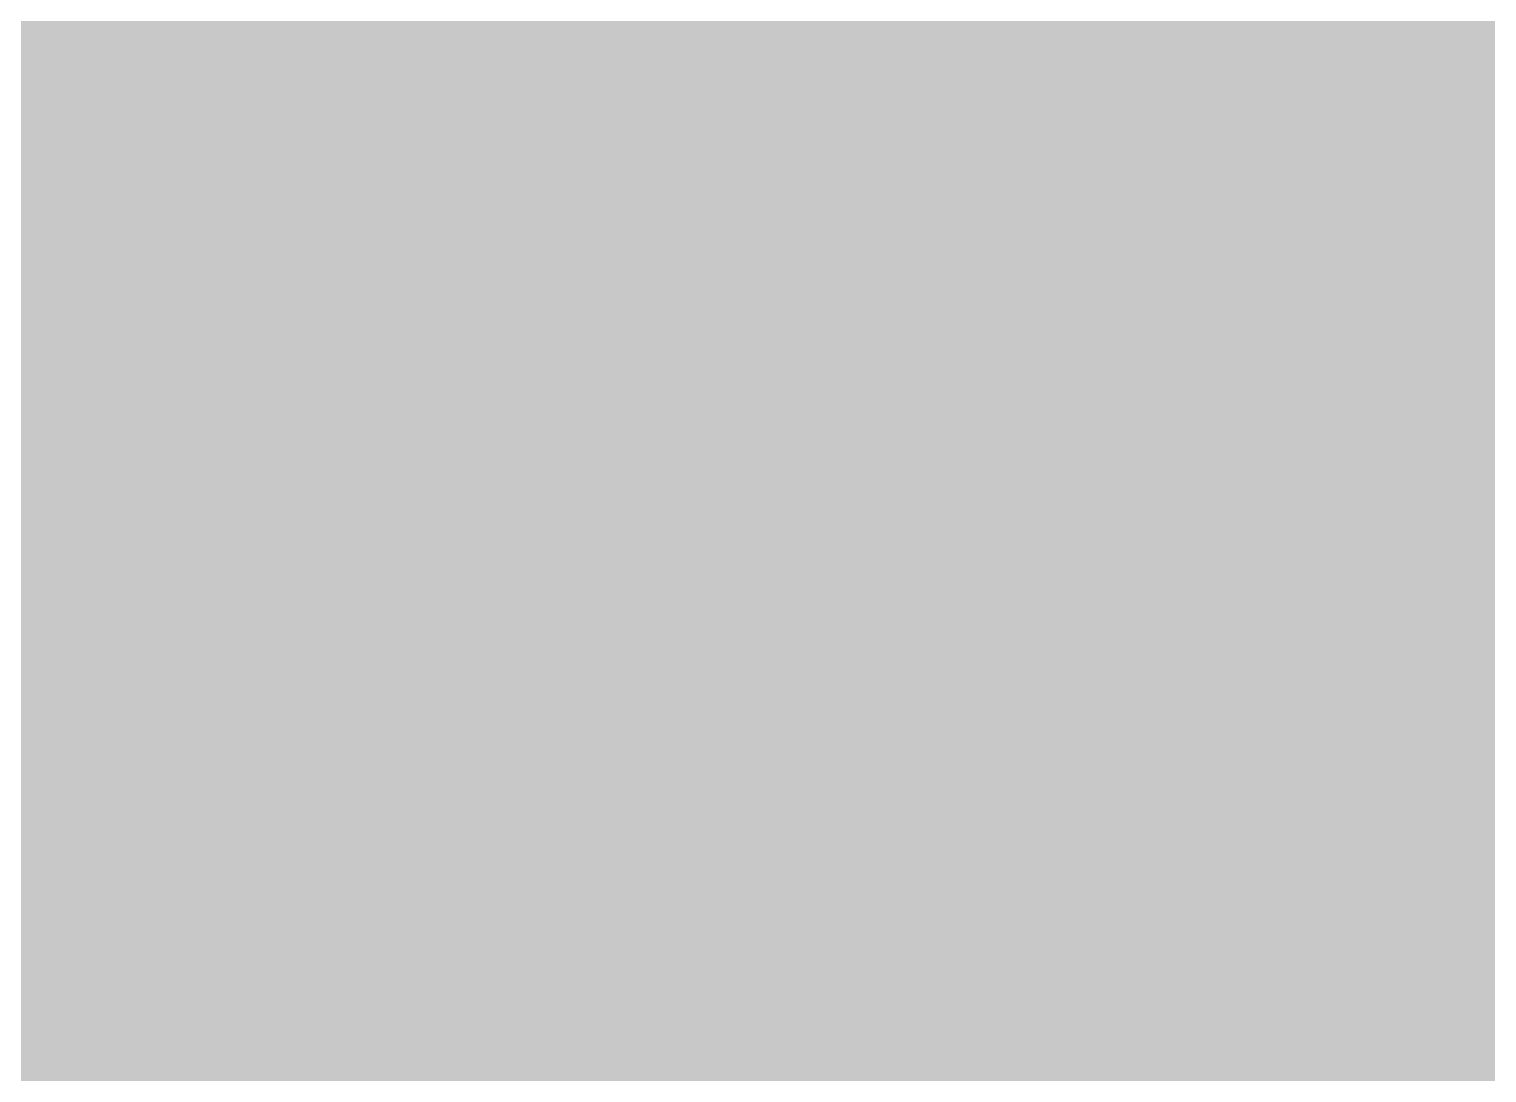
# Model space of a CAD drawing. Header units: inches. Extents: x -2 to 289, y -4 to 187.
# Drawn here: x 113.7073 to 114.0063, y 16.8879 to 17.102 of the extents above; entities that cross this region are included whole.
import ezdxf

# ---------------------------------------------------------------- set-up
doc = ezdxf.new("R2010")
doc.units = ezdxf.units.IN
for name, color, linetype in [('Bottom Layer', 5, 'Continuous'), ('Drill Drawing', 1, 'Continuous'), ('Layer 1', 16, 'Continuous'), ('Layer 2', 76, 'Continuous'), ('Top Layer', 1, 'Continuous'), ('Top Paste', 8, 'Continuous'), ('Top Solder', 216, 'Continuous'), ('Via Holes', 16, 'Continuous')]:
    doc.layers.add(name, color=color, linetype=linetype)

# ---------------------------------------------------------------- blocks, each defined once
blk = doc.blocks.new('20SVPF120M_253')
at = {"layer": 'Top Layer'}
blk.add_hatch(color=1, dxfattribs=at).paths.add_polyline_path([(-4.55, 0.8), (-1.05, 0.8), (-1.05, -0.8), (-4.55, -0.8)])
at = {"layer": 'Top Paste'}
blk.add_hatch(color=8, dxfattribs=at).paths.add_polyline_path([(-4.55, 0.8), (-1.05, 0.8), (-1.05, -0.8), (-4.55, -0.8)])
at = {"layer": 'Top Solder'}
blk.add_hatch(color=216, dxfattribs=at).paths.add_polyline_path([(-4.6516, 0.9016), (-0.9484, 0.9016), (-0.9484, -0.9016), (-4.6516, -0.9016)])

msp = doc.modelspace()

# ---------------------------------------------------------------- hatches: boundary and pattern name
at = {"layer": 'Bottom Layer'}
h = msp.add_hatch(color=5, dxfattribs=at)
edge = h.paths.add_edge_path()
edge.add_arc((114.91091, 22.78804), 0.30904, 179.9991, 270.0009)
edge.add_line((114.91092, 22.479), (115.93889, 22.479))
edge.add_arc((115.9389, 22.08999), 0.38901, -0.0049, 90.0015, ccw=False)
edge.add_line((116.3279, 22.08996), (116.3279, 16.2519))
edge.add_arc((115.82403, 16.25187), 0.50387, -90.0037, 0.0034, ccw=False)
edge.add_line((115.824, 15.748), (113.6015, 15.748))
edge.add_arc((113.60148, 16.31948), 0.57148, 179.9985, 270.0015, ccw=False)
edge.add_line((113.03, 16.3195), (113.03, 23.73642))
edge.add_arc((113.20338, 23.73643), 0.17338, 89.9989, 180.0002, ccw=False)
edge.add_line((113.20339, 23.90981), (113.76265, 23.90981))
edge.add_arc((113.76265, 24.11649), 0.20668, 270, 360)
edge.add_line((113.96933, 24.11649), (113.96933, 25.074))
edge.add_line((113.96933, 25.074), (114.60187, 25.074))
edge.add_line((114.60187, 25.074), (114.60187, 22.78805))
h = msp.add_hatch(color=5, dxfattribs=at)
edge = h.paths.add_edge_path()
edge.add_arc((114.0518, 17.0695), 0.3, 0, 360)
at = {"layer": 'Layer 1'}
h = msp.add_hatch(color=16, dxfattribs=at)
edge = h.paths.add_edge_path()
edge.add_arc((114.0518, 17.0695), 0.3, 0, 360)
at = {"layer": 'Layer 2'}
h = msp.add_hatch(color=76, dxfattribs=at)
edge = h.paths.add_edge_path()
edge.add_arc((114.0518, 17.0695), 0.3, 0, 360)
at = {"layer": 'Top Layer'}
h = msp.add_hatch(color=1, dxfattribs=at)
edge = h.paths.add_edge_path()
edge.add_line((120.06238, 22.0564), (120.06238, 19.41128))
edge.add_arc((119.7706, 19.41128), 0.29178, 270, 360, ccw=False)
edge.add_line((119.7706, 19.1195), (112.63481, 19.1195))
edge.add_arc((112.6348, 18.7126), 0.4069, 89.9989, 180.0011)
edge.add_line((112.2279, 18.71259), (112.2279, 15.1531))
edge.add_arc((112.6236, 15.1531), 0.3957, 180, 270)
edge.add_line((112.6236, 14.7574), (115.19101, 14.7574))
edge.add_arc((115.191, 15.2126), 0.4552, 270.0009, 359.9991)
edge.add_line((115.6462, 15.21259), (115.6462, 16.99497))
edge.add_arc((116.07563, 16.99497), 0.42943, 90.0001, 179.9999, ccw=False)
edge.add_line((116.07563, 17.4244), (120.015, 17.4244))
edge.add_arc((120.015, 17.79178), 0.36738, 269.9999, 359.9997)
edge.add_line((120.38238, 17.79178), (120.38238, 22.0564))
edge.add_line((120.38238, 22.0564), (120.06238, 22.0564))
h = msp.add_hatch(color=1, dxfattribs=at)
edge = h.paths.add_edge_path()
edge.add_arc((114.0518, 17.0695), 0.3, 0, 360)
at = {"layer": 'Via Holes'}
h = msp.add_hatch(color=7, dxfattribs=at)
edge = h.paths.add_edge_path()
edge.add_arc((114.0518, 17.0695), 0.15, 0, 360)

# ---------------------------------------------------------------- linework, layer by layer
at = {"layer": 'Drill Drawing', "const_width": 0.0508}
for points in [[(113.7978, 17.3235), (113.9248, 17.0695)], [(113.8994, 17.2219), (113.9756, 17.0695)], [(113.7978, 16.8155), (113.9248, 17.0695)], [(113.8994, 16.9171), (113.9756, 17.0695)], [(113.8994, 16.9171), (114.0518, 16.9933)], [(113.7978, 16.8155), (114.0518, 16.9425)]]:
    msp.add_lwpolyline(points, dxfattribs=at)
at = {"layer": 'Drill Drawing', "const_width": 0.0254}
for points in [[(113.9121, 17.0695, 1), (113.9375, 17.0695, 1)], [(113.9121, 17.0695, 1), (113.9375, 17.0695, 1)], [(113.9629, 17.0695, 1), (113.9883, 17.0695, 1)], [(113.9629, 17.0695, 1), (113.9883, 17.0695, 1)], [(113.8867, 16.9171, 1), (113.9121, 16.9171, 1)], [(113.8867, 16.9171, 1), (113.9121, 16.9171, 1)]]:
    msp.add_lwpolyline(points, format="xyb", close=True, dxfattribs=at)

# ---------------------------------------------------------------- block references
at = {"rotation": 90}
msp.add_blockref('20SVPF120M_253', (113.0279, 19.76259), dxfattribs=at)

doc.saveas('drawing.dxf')
